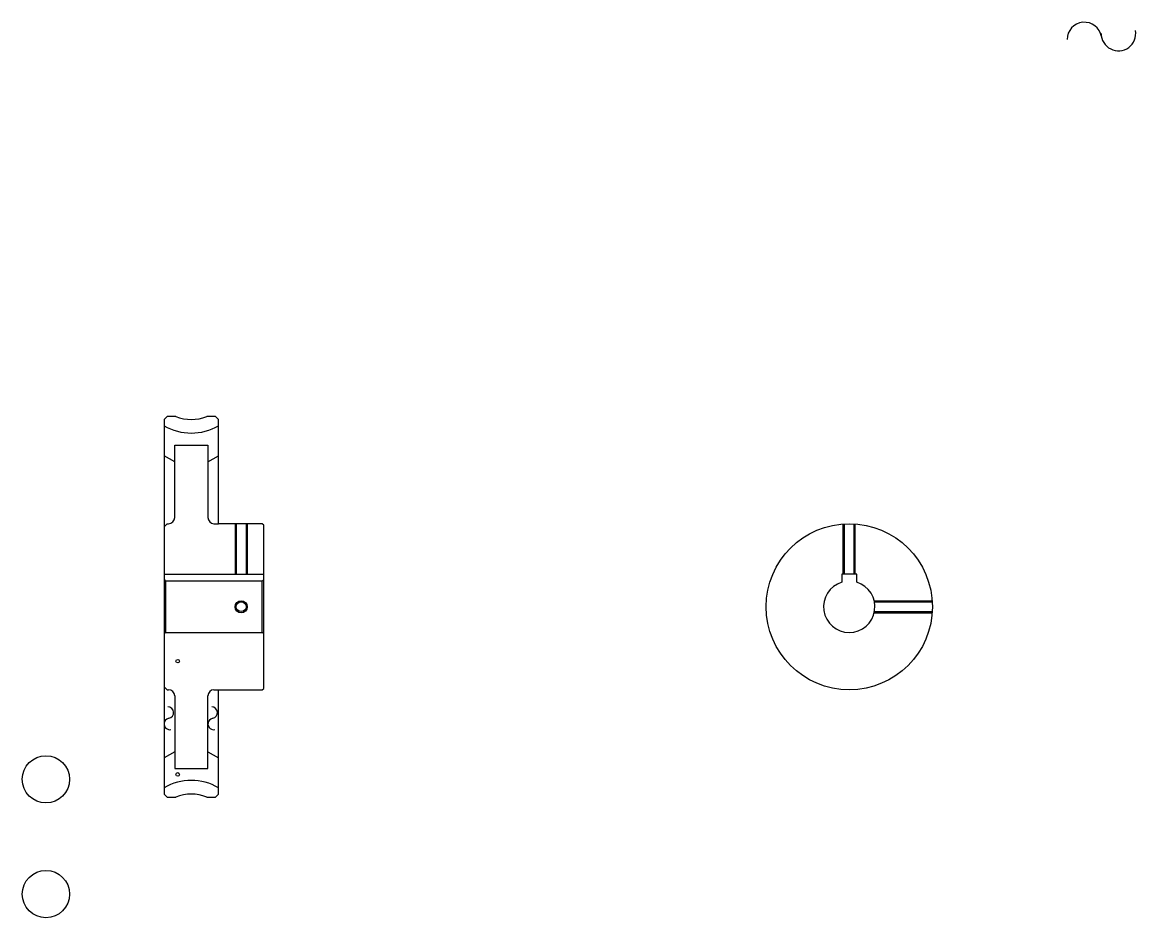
# Model space of a CAD drawing. Header units: metres. Extents: x 106 to 474, y 66 to 362.
import ezdxf

# ---------------------------------------------------------------- set-up
doc = ezdxf.new("R2010")
doc.units = ezdxf.units.M

msp = doc.modelspace()

# ---------------------------------------------------------------- linework, layer by layer
at = {"color": 4}
for p, q in [((167.033325, 222.088898), (167.033325, 198.088898)), ((156.033325, 216.568176), (152.533325, 218.588898)), ((167.033325, 216.568176), (170.533325, 218.588898)), ((169.033325, 196.088898), (170.533325, 196.088898)), ((152.533325, 179.388901), (185.533325, 179.388901)), ((185.533325, 177.588898), (185.033325, 177.088898)), ((152.533325, 159.588898), (153.033325, 160.088898)), ((185.533325, 159.588898), (185.033325, 160.088898)), ((169.033325, 141.088898), (170.533325, 141.088898)), ((167.033325, 115.088898), (167.033325, 139.088898)), ((156.033325, 120.609619), (152.533325, 118.588898)), ((167.033325, 120.609619), (170.533325, 118.588898))]:
    msp.add_line(p, q, dxfattribs=at)
for points in [[(156.434311, 231.588898), (153.533325, 231.588898), (152.533325, 230.588898), (152.533325, 159.588898)], [(166.632339, 105.588898), (169.533325, 105.588898), (170.533325, 106.588898), (170.533325, 141.088898), (185.033325, 141.088898), (185.533325, 141.588898), (185.533325, 195.588898), (185.033325, 196.088898), (170.533325, 196.088898), (170.533325, 230.588898), (169.533325, 231.588898), (166.632339, 231.588898)], [(156.033325, 198.088898), (156.033325, 222.088898), (167.033325, 222.088898)], [(152.533325, 195.088898), (153.533325, 196.088898), (154.033325, 196.088898)], [(176.033325, 196.088898), (176.033325, 179.388901)], [(176.41333, 196.088898), (176.41333, 179.388901)], [(179.65332, 196.088898), (179.65332, 179.388901)], [(180.033325, 196.088898), (180.033325, 179.388901)], [(377.255554, 179.388901), (377.255554, 196.016068)], [(377.635559, 179.388901), (377.635559, 196.041138)], [(380.875549, 179.388901), (380.875549, 196.041138)], [(381.255554, 179.388901), (381.255554, 196.016068)], [(152.533325, 177.588898), (153.033325, 177.088898), (153.033325, 160.088898), (185.033325, 160.088898), (185.033325, 177.088898), (153.033325, 177.088898)], [(381.755554, 176.712936), (381.755554, 179.388901), (376.755554, 179.388901), (376.755554, 176.712936)], [(387.516907, 170.588898), (406.682739, 170.588898)], [(387.599731, 170.208893), (406.707794, 170.208893)], [(387.516907, 166.588898), (406.682739, 166.588898)], [(387.599731, 166.968903), (406.707794, 166.968903)], [(152.533325, 159.588898), (152.533325, 106.588898), (153.533325, 105.588898), (156.434311, 105.588898)], [(152.533325, 142.088898), (153.533325, 141.088898), (154.033325, 141.088898)], [(156.033325, 139.088898), (156.033325, 115.088898), (167.033325, 115.088898)]]:
    msp.add_lwpolyline(points, dxfattribs=at)
for centre, radius in [((379.255554, 168.588898), 27.5), ((178.033325, 168.588898), 1.62)]:
    msp.add_circle(centre, radius, dxfattribs=at)
at = {"color": 7}
msp.add_circle((178.033325, 168.588898), 2, dxfattribs=at)
at = {"color": 5}
for centre, radius in [((157.033325, 150.588898), 0.586667), ((113.422211, 111.477783), 7.822222), ((157.033325, 113.088898), 0.586667), ((113.422211, 73.477783), 7.822222)]:
    msp.add_circle(centre, radius, dxfattribs=at)
at = {"color": 7}
for centre, radius, start, end in [((457.062225, 356.345398), 5.72, 10, 180), ((468.32843, 358.33194), 5.72, 180, 10), ((153.776016, 133.557236), 1.906667, 280, 90), ((168.296021, 133.557236), 1.906667, 280, 90), ((154.438187, 129.801834), 1.906667, 90, 280), ((168.958191, 129.801834), 1.906667, 90, 280)]:
    msp.add_arc(centre, radius, start, end, dxfattribs=at)
at = {"color": 4}
for centre, radius, start, end in [((161.533325, 244.088898), 18, 240.00000297, 299.99999703), ((161.533325, 244.088898), 13.5, 247.80839416, 292.19160389), ((154.033325, 198.088898), 2, 270, 0), ((169.033325, 198.088898), 2, 180, 270), ((379.255554, 168.588898), 8.5, 107.10463483, 72.89536517), ((154.033325, 139.088898), 2, 0, 90), ((169.033325, 139.088898), 2, 90, 180), ((161.533325, 93.088898), 18, 60.00000297, 119.99999703), ((161.533325, 93.088898), 13.5, 67.80839611, 112.19160584)]:
    msp.add_arc(centre, radius, start, end, dxfattribs=at)

doc.saveas('drawing.dxf')
